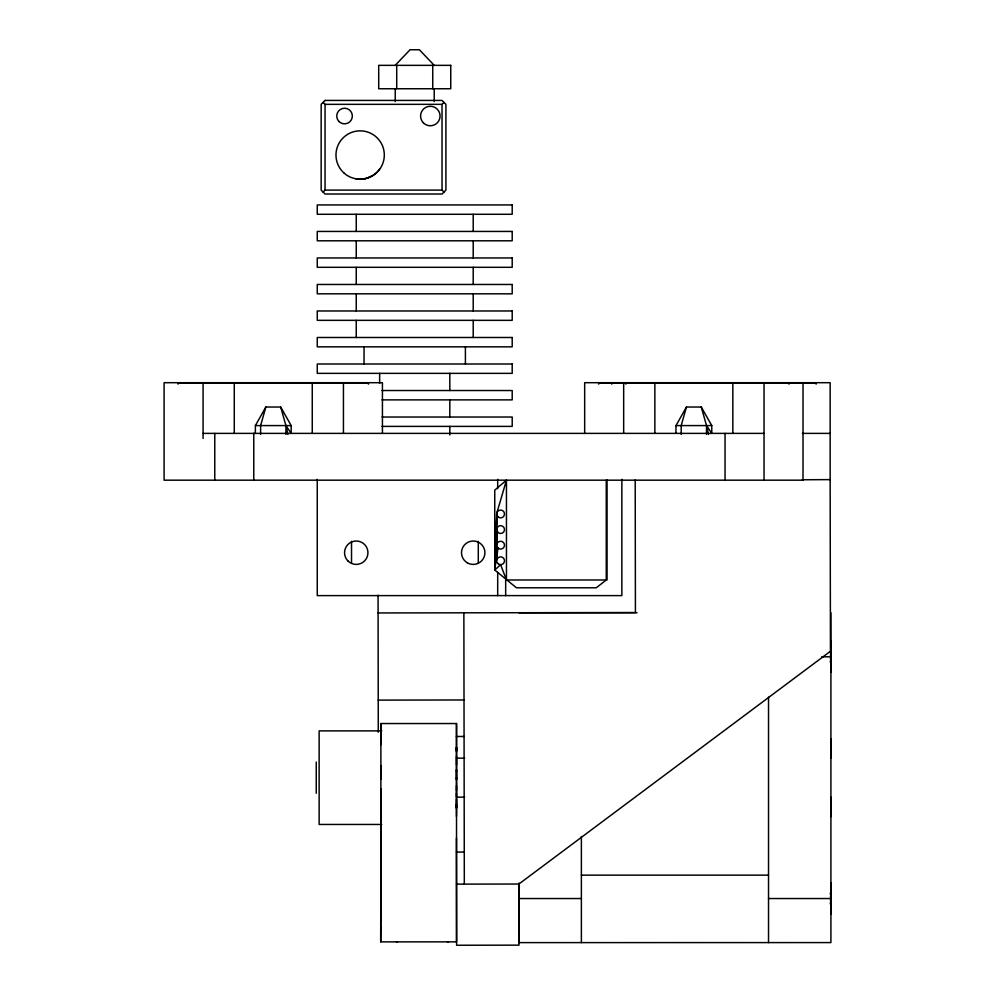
<?xml version="1.0" encoding="UTF-8"?>
<svg xmlns="http://www.w3.org/2000/svg" width="995" height="995" viewBox="0 0 995 995"><rect width="100%" height="100%" fill="white"/><g stroke="black" fill="none" stroke-linecap="round" stroke-linejoin="round"><path stroke-width="1.49" d="M260.603 434.367L260.615 425.586L265.827 407.03L280.69 407.03L291.174 425.586L291.174 433.385L285.926 425.586L280.69 407.03M380.898 919.79L380.911 788.637M456.543 764.794L456.518 723.539L380.849 723.539L380.874 744.67M380.886 765.64L380.712 941.879L456.518 941.855L456.518 777.754M380.836 833.238L380.712 941.792M456.481 816.509L456.481 793.027M456.469 779.918L456.481 769.844L456.543 791.075M456.494 723.539L456.481 770.876M456.469 837.989L456.456 851.919M456.481 804.221L456.494 808.313L456.506 799.358M518.992 883.038L518.992 942.613L830.912 942.588L830.912 612.746M581.378 942.588L581.378 836.459M681.189 434.367L681.202 425.586L686.426 407.03L701.276 407.03L711.761 425.586L711.761 433.385L706.525 425.586L701.276 407.03M768.526 942.588L768.526 697.209M255.342 433.385L255.392 425.586L265.827 407.03M675.928 433.385L675.978 425.586L686.426 407.03M496.891 543.991L496.704 529.576L494.751 570.011L516.43 587.784L596.279 587.784L606.266 579.986L606.266 480.175M496.841 528.569L496.704 513.98L494.751 570.011L500.609 564.662L506.455 579.986L606.266 579.986M506.455 579.986L506.455 480.175L494.751 490.162L494.751 570.011L496.791 546.006L497.724 547.797L494.751 570.011L496.841 514.987M497.226 531.529L494.751 570.011L495.672 549.924M495.883 545.285L496.381 534.464M496.878 523.656L497.226 515.932M494.751 570.011L496.841 530.584M496.841 559.762L497.724 547.797M506.455 480.175L496.841 512.972M830.265 662.16L830.912 658.441L830.265 658.441M830.265 903.895L830.912 900.176L830.265 900.176M379.642 168.988C375.824 174.971 368.946 178.18 362.093 179.137M395.239 65.347L410.052 49.75L419.405 49.75L434.23 65.347M323.101 192.06L325.054 190.107L325.054 104.338L323.101 102.385M325.054 104.338L442.029 104.338L443.969 102.385M456.518 884.132L518.892 884.033L830.439 651.265L830.153 479.615L802.306 479.764M367.939 177.894L370.973 176.401M378.088 612.957L635.419 612.522L635.208 479.963M378.237 700.119L464.006 699.97M456.406 736.487L464.068 736.474M464.255 852.068L456.456 852.081L456.618 945.25L518.992 945.15L518.892 884.033M356.247 179.137L364.916 179.137M325.054 190.107L442.029 190.107L443.969 192.06M178.13 382.876L368.399 382.876M598.716 382.876L816.111 382.876M382.005 390.525L512.201 390.525L512.201 399.878L382.005 399.878M382.005 417.029L512.201 417.029L512.201 426.395L382.005 426.395M255.392 425.586L291.174 425.586M675.978 425.586L711.761 425.586M203.079 433.385L764.036 433.385M802.405 433.385L830.203 433.385M830.153 480.175L830.153 382.702L584.674 382.702L584.674 433.385M518.992 612.746L637.061 612.746M830.265 655.158L830.912 654.499L830.265 651.439M821.783 656.799L830.912 656.799M381.757 730.877L319.134 730.877L319.134 818.188L319.134 824.457L381.757 824.457M456.904 758.178L464.677 758.178M456.904 797.157L464.677 797.157M581.378 875.14L768.526 875.14M830.265 896.893L830.912 896.234L830.265 893.174M518.992 898.535L581.378 898.535M768.526 898.535L830.912 898.535M447.439 941.867L448.322 941.867M356.247 178.789L359.668 179.137M708.49 434.367L706.525 425.586L706.525 434.367M287.903 434.367L285.926 425.586L285.926 434.367M463.869 612.821L464.317 884.132M456.506 756.15L456.543 779.147M456.481 785.664L456.481 796.945M380.874 723.539L380.898 779.147M380.861 843.984L380.836 818.276M380.861 914.865L380.861 921.892M380.849 878.734L380.861 880.911M378.063 595.271L378.287 732.245M830.912 641.203L830.912 672.396M830.912 738.676L830.912 758.178M830.912 797.157L830.912 816.659M830.912 882.938L830.912 914.131M816.111 382.702L816.111 384.157M803.015 382.702L803.015 480.175L164.088 480.175L164.088 382.702L382.428 382.702L382.428 433.385M788.985 382.702L788.985 384.157M764.036 382.702L764.036 480.175M732.842 382.702L732.842 433.385M725.044 433.385L725.044 480.175M654.859 382.702L654.859 433.385M625.843 382.702L625.843 384.157M623.666 382.702L623.666 433.385M621.863 479.341L621.863 595.607L317.256 595.607L317.256 479.341M611.813 382.702L611.813 384.157M607.049 480.038L607.049 580.01M598.716 382.702L598.716 384.157M505.671 580.01L505.671 595.607M497.687 479.341L497.687 488.644M497.687 572.349L497.687 595.607M478.284 541.342L478.284 563.046M473.21 214.286L473.21 231.437M473.21 240.802L473.21 257.954M473.21 267.307L473.21 284.47M473.21 293.823L473.21 310.975M473.21 320.34L473.21 337.492M465.411 346.845L465.411 364.008M449.815 373.361L449.815 390.525M449.815 399.878L449.815 417.029M449.815 426.395L449.815 434.964M442.029 104.338L442.029 190.107M434.23 88.742L434.23 101.502M432.738 65.347L432.738 88.742M396.719 65.347L396.719 88.742M395.239 88.742L395.239 101.502M379.642 373.361L379.642 383.373M368.399 382.702L368.399 384.157M364.046 346.845L364.046 364.008M356.247 214.286L356.247 231.437M356.247 240.802L356.247 257.954M356.247 267.307L356.247 284.47M356.247 293.823L356.247 310.975M356.247 320.34L356.247 337.492M351.521 541.342L351.521 563.046M343.437 382.702L343.437 433.385M316.248 762.07L316.248 793.264M312.256 382.702L312.256 433.385M253.762 433.385L253.762 480.175M234.273 382.702L234.273 433.385M214.771 433.385L214.771 480.175M203.079 382.702L203.079 438.484M178.13 382.702L178.13 384.157M380.886 927.29L380.874 931.842L380.861 927.29M456.494 748.24L456.494 751.3L456.494 747.195L456.506 748.24M325.054 100.433L321.161 104.338L321.161 190.107L325.054 194.013L442.029 194.013L445.922 190.107L445.922 104.338L442.029 100.433L325.054 100.433M450.747 65.347L378.709 65.347L378.709 88.742L450.747 88.742L450.747 65.347M512.201 204.933L317.256 204.933L317.256 214.286L512.201 214.286L512.201 204.933M512.201 231.437L317.256 231.437L317.256 240.802L512.201 240.802L512.201 231.437M512.201 257.954L317.256 257.954L317.256 267.307L512.201 267.307L512.201 257.954M512.201 284.47L317.256 284.47L317.256 293.823L512.201 293.823L512.201 284.47M512.201 310.975L317.256 310.975L317.256 320.34L512.201 320.34L512.201 310.975M512.201 337.492L317.256 337.492L317.256 346.845L512.201 346.845L512.201 337.492M512.201 364.008L317.256 364.008L317.256 373.361L512.201 373.361L512.201 364.008M397.428 941.867L396.545 941.867L397.415 941.867M467.364 562.847A11.691 11.691 0 0 0 484.913 552.71A11.691 11.691 0 0 0 467.364 542.586A11.691 11.691 0 0 0 467.364 562.847M347.976 560.981A11.691 11.691 0 0 0 367.541 555.745A11.691 11.691 0 0 0 353.213 541.417A11.691 11.691 0 0 0 347.976 560.981M423.435 122.92A9.751 9.751 0 0 0 439.74 118.554A9.751 9.751 0 0 0 427.8 106.614A9.751 9.751 0 0 0 423.435 122.92M339.034 121.552A7.798 7.798 0 0 0 352.081 118.057A7.798 7.798 0 0 0 342.529 108.505A7.798 7.798 0 0 0 339.034 121.552M344.27 173.254A24.178 24.178 0 0 0 383.871 159.648A24.178 24.178 0 0 0 352.292 132.161A24.178 24.178 0 0 0 344.27 173.254M497.848 532.325A3.893 3.893 0 0 0 504.365 530.584A3.893 3.893 0 0 0 499.589 525.808A3.893 3.893 0 0 0 497.848 532.325M498.657 517.35A3.893 3.893 0 0 0 504.502 513.98A3.893 3.893 0 0 0 498.657 510.597A3.893 3.893 0 0 0 498.657 517.35M498.507 548.456A3.893 3.893 0 0 0 504.502 545.347A3.893 3.893 0 0 0 498.806 541.715A3.893 3.893 0 0 0 498.507 548.456M498.657 564.14A3.893 3.893 0 0 0 504.502 560.77A3.893 3.893 0 0 0 498.657 557.387A3.893 3.893 0 0 0 498.657 564.14"/></g></svg>
